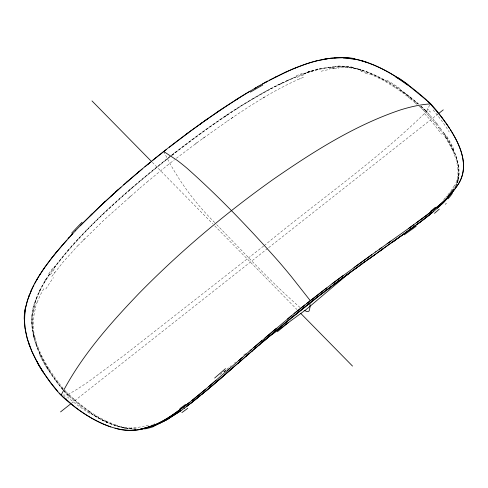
<?xml version="1.0" encoding="UTF-8"?>
<svg xmlns="http://www.w3.org/2000/svg" width="488" height="488" viewBox="0 0 488 488"><rect width="100%" height="100%" fill="white"/><g stroke="black" fill="none" stroke-linecap="round" stroke-linejoin="round"><path stroke-width="0.37" stroke-dasharray="2.44 1.83" d="M454.554 187.746A60.036 43.792 -0.3 0 0 458.714 175.875A60.048 44.243 4.3 0 0 458.933 173.313L458.824 168.903A77.195 56.791 5.7 0 0 458.262 164.968L456.353 157.417M457.665 180.395L458.025 178.889A57.175 41.956 4 0 0 458.629 174.606C459.312 159.631 451.839 145.766 443.848 133.627M458.012 180.267L458.378 178.754M35.209 307.989L37.082 302.365M34.526 304.054L34.733 303.359M34.733 303.359L35.63 300.614M35.514 300.956L36.527 298.174M36.527 298.18L41.523 287.353L48.483 275.757M37.082 302.371L40.547 294.593M421.248 106.335L424.786 109.867L422.108 107.397M429.611 105.158L426.518 111.593M40.547 294.593L44.152 288.03M454.249 185.794L450.65 191.455L446.111 196.926M48.483 275.757L51.887 270.791M49.666 274.445C38.223 290.836 29.164 310.905 33.062 331.321A80.221 69.034 -60.7 0 0 34.087 336.22M49.318 274.201C37.82 290.665 28.731 310.832 32.629 331.346M51.887 270.791L59.444 260.738L67.838 250.606M51.819 276.421L63.111 262.056L77.751 245.787M53.65 268.089L67.686 250.564M53.985 268.339C86.894 224.968 129.058 189.649 171.367 155.861M54.369 267.369L55.199 266.253M54.052 273.396L54.802 272.402M67.789 250.661L73.157 244.335M67.887 250.545C98.222 215.129 134.145 184.928 170.55 155.989M73.535 244.146L78.672 238.547M78.672 238.547L86.907 229.933M445.398 197.695L443.171 200.007M77.751 245.793L104.023 219.996L139.751 188.222M86.907 229.933L102.443 214.598M82.887 240.48L84.613 238.73M263.624 246.062L124.056 355.386L88.243 381.866L77.641 388.936L67.692 394.761L68.637 395.536M102.443 214.598L128.216 191.125M128.96 197.579L130.76 196.011M128.216 191.125L129.265 190.204M129.265 190.204C163.138 161.046 198.457 133.431 236.033 109.172M243.603 355.173L245.415 353.599M131.376 188.374L132.431 187.465M139.751 188.228L146.973 182.079M264.215 245.592C318.17 200.928 376.333 160.845 426.396 111.679L424.621 110.026L424.963 110.068M224.114 371.905L226.414 369.965M146.973 182.079L167.061 165.572M224.114 371.947L225.834 370.514M63.855 390.894C65.483 393.572 70.101 396.884 66.039 393.175M67.692 394.761L68.283 395.725M219.99 374.613L231.245 365.634M234.508 363.029L235.667 362.102M167.067 165.578L174.472 159.728M71.315 403.411L268.052 248.142M268.65 247.672L437.882 114.113M171.136 155.532C204.649 129.656 239.102 104.322 277.129 85.412M171.953 155.398C210.926 125.495 251.198 95.941 296.741 76.756M171.892 155.147L176.083 151.878M176.339 158.283L200.745 139.964L227.414 121.091M195.078 144.112L196.969 142.728M202.642 138.592L204.539 137.219M227.414 121.097C249.728 105.798 272.585 91.024 297.302 79.867M231.251 118.468L233.148 117.181M225.175 116.296L227.335 114.851M236.033 109.166L253.626 98.326M262.617 98.247L264.63 97.045M253.626 98.32L269.949 89.133M270.242 88.798L280.179 83.899M277.221 85.199L296.594 76.36M280.179 83.893L281.552 83.228M281.552 83.228L287.066 80.636M287.066 80.636L300.334 75.073M297.302 79.873L304.957 76.628M299.449 78.928L300.535 78.458M154.867 423.791L152.726 424.658M300.334 75.067L306.501 72.865M303.261 73.792C323.422 65.886 346.504 63.599 366.939 71.785C386.264 78.91 403.399 90.908 418.911 104.273M303.396 74.2C323.459 66.331 346.443 64.044 366.781 72.206C385.673 79.172 402.46 90.823 417.685 103.81M150.615 425.426L151.664 425.054M306.501 72.858L307.318 72.59M310.734 71.498L318.67 69.369M312.046 71.114L313.357 70.742M321.122 71.23L329.363 69.418M322.141 68.607L329.955 67.368M65.819 393.102L65.557 392.645M329.955 67.362L330.663 67.289M330.663 67.283L331.376 67.216M334.127 68.729L338.843 68.344M331.37 67.21L334.975 66.941M62.598 395.073L67.74 395.012M136.152 429.184L125.629 428.305L113.759 425.121M136.311 428.934C119.584 429.013 103.84 421.608 90.127 412.604M134.761 429.147L132.974 429.098M132.968 429.092L129.491 428.818M131.254 428.177L126.063 427.573M124.849 428.11C112.209 425.67 100.473 419.894 89.81 412.817M356.234 68.771L358.826 69.424M121.945 426.756L115.992 425.054M358.826 69.418L361.956 70.321M360.089 70.675L365.695 72.419M360.175 69.79L360.62 69.918M361.199 70.986L362.322 71.315M115.992 425.054L106.329 421.144M366.952 71.986L376.211 75.853L386.307 81.087M111.996 424.395L106.658 422.157A161.278 138.574 -59.3 0 1 93.464 415.056L89.121 412.244M370.124 74.06L382.665 79.977L395.335 87.651M106.329 421.15L98.076 416.795L89.524 411.408M395.335 87.645L402.069 92.378M89.127 412.244L85.589 409.792M89.524 411.408L75.567 400.807M400.093 89.81L405.138 93.446M85.595 409.798L80.941 406.345M401.996 91.152L402.942 91.829M403.491 92.226L404.04 92.628M402.069 92.372L405.528 94.971M405.138 93.44L406.766 94.666M406.766 94.66L408.859 96.27M66.618 398.263L66.63 398.275A1.385 1.19 -64 0 1 66.49 398.153L66.325 397.976M405.528 94.971L408.078 96.953M80.941 406.351L71.559 398.562M408.852 96.258L410.512 97.563M300.132 307.58C270.535 281.838 244.171 252.601 216.672 224.681M410.506 97.551L410.994 97.948M408.078 96.953L410.176 98.631M410.75 97.746L416.734 102.675M410.17 98.625L413.464 101.339M411 99.302L411.415 99.637M413.464 101.339L414.684 102.364M414.678 102.364L415.483 103.053M416.734 102.663L418.832 104.487M75.573 400.807L74.237 399.66M415.483 103.047L417.075 104.432M74.237 399.666L69.961 395.78M426.585 111.282L424.908 109.678M419.04 106.152L421.345 108.238M420.735 106.158L422.108 107.409M420.504 106.274L424.621 110.026M69.345 396.537L71.565 398.568M428.574 109.965L427.964 109.379M424.938 110.044L427.372 112.472M421.345 108.238L423.316 110.068M423.316 110.062L423.645 110.373M69.351 396.543L69.015 396.225M423.639 110.367L424.505 111.215M69.022 396.232L68.686 395.92M425.493 112.161L424.505 111.209M67.734 395.012L68.436 395.683M69.686 395.524L68.96 394.822M427.659 109.08L427.256 108.69M64.367 395.957L64.422 396.012A1.775 1.525 -64 0 1 64.562 396.171A1.385 1.19 -64 0 0 64.684 396.311L65.075 396.72M152.317 162.321L212.646 223.724M214.781 225.895L296.997 309.575M429.971 111.423L429.531 110.953L429.855 111.294M430.69 112.185L430.221 111.685M214.696 222.583C193.889 201.892 176.583 177.992 163.816 151.561M67.057 392.816L68.314 394.164M426.634 113.35L425.951 112.612M66.972 392.73L66.209 391.888M66.295 393.456L67.588 394.865M427.482 112.24L426.75 111.441M427.177 112.569L426.445 111.77M427.878 113.009L428.183 113.35M427.317 114.076L429.477 116.486M428.183 113.338L430.166 115.558M66.045 391.699L64.617 390.077M65.16 392.2L63.958 390.821M429.477 116.479L429.806 116.852M430.166 115.552L432.862 118.694M429.806 116.852L433.015 120.591M63.739 390.174L66.148 392.938M167.841 158.612L167.634 158.319M62.775 389.442L57.499 382.885M63.3 388.527L60.048 384.538M432.862 118.682L437.126 123.946M62.793 389.046C49.971 373.57 38.765 356.002 34.038 336.244M63.373 390.339C50.105 374.54 38.467 356.569 33.611 336.287M433.009 120.585L433.948 121.719M61.598 388.039L61.988 388.509M434.259 122.091L435.18 123.226M435.357 121.707L435.766 122.22M435.638 123.793L439.92 129.363M436.809 123.531L440.469 128.374M59.408 383.727L58.615 382.702M57.505 382.891L55.553 380.292M58.139 382.086L50.16 370.764M438.468 127.429L438.761 127.813M439.92 129.357L445.117 136.835M55.553 380.298L47.397 368.159M440.469 128.362L443.116 132.102M443.116 132.096L446.16 136.701M443.464 132.596L443.805 133.102M444.184 133.328C452.193 145.503 459.69 159.424 458.988 174.448A57.462 42.157 3.4 0 1 458.354 178.748M50.16 370.764L48.751 368.55M445.117 136.829L451.796 148.498M48.58 370.075L49.184 371.026M48.751 368.556L42.663 357.826L38.18 347.816M451.796 148.498L453.01 151.091M452.919 148.877L456.353 157.429M40.04 354.349L36.045 344.302M453.01 151.085L456.231 159.789L457.811 167.713M38.18 347.816L34.892 337.367M36.045 344.308L34.044 337.464M34.892 337.373L33.971 332.944M33.507 335.146L34.044 337.47M33.971 332.95L33.349 328.546M32.623 330.23L32.44 328.912M32.446 328.918L32.141 325.886M457.811 167.707L457.988 170.312A54.296 40.028 1.7 0 1 454.529 185.873M32.141 325.892L32.055 324.618M47.726 367.909A159.204 137.238 -61.6 0 1 39.821 352.818M33.562 335.128A77.195 67.362 -57.7 0 1 32.678 330.211M32.135 324.605A60.048 52.747 -56.3 0 1 32.049 321.275M32.483 321.232A60.036 52.966 -55.6 0 1 35.173 304.195M318.621 69.241A101.156 84.412 9.9 0 1 322.11 68.485M352.848 67.936A60.048 46.006 7.1 0 1 356.277 68.656M361.998 70.223A77.195 58.176 7.4 0 1 367.006 71.913M387.082 80.3A161.278 119.06 8.2 0 1 400.91 89.182M445.44 136.915A159.204 115.327 8.7 0 1 452.882 150.121M458.885 175.894A60.036 44.225 3.4 0 1 455.353 187.996M135.945 429.092A60.048 51.142 -54.7 0 1 134.773 429.092M129.497 428.787A77.195 66.118 -56.6 0 1 124.294 427.976M33.611 328.491A54.302 48.275 -53.8 0 1 35.526 308.05M45.86 289.006A150.542 142.96 -43.9 0 1 53.485 277.599M303.597 74.182A142.624 129.027 19.5 0 1 319.963 68.326M338.648 67.027A54.272 44.231 7.3 0 1 360.522 69.497M365.305 73.157A79.941 57.578 8.6 0 1 369.672 74.768M148.407 425.091A54.278 44.634 -48.5 0 1 142.404 426.628M140.416 426.97A54.278 44.634 -48.5 0 1 131.4 427.512M126.014 427.787A79.941 69.07 -62.1 0 1 121.896 426.921M44.792 281.058A146.418 140.715 -45.2 0 1 46.769 277.879M39.156 291.836A101.156 93.781 -49.6 0 1 40.778 288.567M31.494 321.33A60.036 54.034 -52.8 0 1 34.044 303.951M31.976 324.63A60.048 52.899 -55.8 0 1 31.879 321.293M33.459 335.165A77.195 67.466 -57.3 0 1 32.562 330.242M47.098 368.397A161.284 139.775 -59.7 0 1 39.607 354.623M107.854 422.797A159.204 136.823 -61.4 0 1 93.501 414.989M135.926 429.214A60.048 51.252 -55.3 0 1 134.755 429.208M458.946 173.307A60.048 44.243 3.7 0 1 458.744 175.875M458.324 164.956A77.195 56.828 5.3 0 1 458.842 168.903M446.874 136.481A161.284 117.864 7.3 0 1 453.572 148.742M48.715 273.798A201.55 197.048 -40.8 0 1 53.058 267.662M33.574 336.299A80.374 69.253 -60.5 0 1 32.586 331.358M50.301 274.866A201.056 194.98 -42.8 0 1 54.613 268.796M296.216 75.78A201.849 182.597 21.9 0 1 302.889 73.169M297.137 77.372A202.374 180.993 18.9 0 1 303.78 74.859M424.584 113.631A213.75 146.79 14.1 0 1 441.439 134.249M457.805 180.414A58.92 43.054 1 0 1 455.036 187.801M455.334 188.447A76.775 55.443 -2.2 0 1 455.066 188.947M89.676 413.373A213.848 183.519 -62.8 0 1 67.484 397.031M90.195 412.153A214.256 181.865 -71.6 0 1 69.082 394.694M457.86 180.243A59.292 43.011 -1.2 0 1 456.25 184.69M433.063 109.959A214.159 153.616 9.8 0 1 449.247 132.01M310.569 71.132A146.418 128.96 16.3 0 0 307.147 72.23A146.418 128.96 16.3 0 1 310.569 71.126M352.976 67.338A60.036 47.8 7.5 0 0 334.86 66.24A60.036 47.8 7.5 0 1 352.976 67.332M334.03 68.29A71.834 60.5 8.9 0 0 329.235 68.991A71.834 60.5 8.9 0 1 334.03 68.283M445.501 204.258A150.542 102.297 -10.5 0 0 446.282 203.453A150.542 102.297 -10.5 0 1 445.495 204.252"/><path stroke-width="0.73" d="M25.352 308.745L27.493 300.083M27.493 300.083L32.239 288.268M28.682 296.613L29.347 294.868M30.726 291.556L31.47 289.909M32.239 288.262L33.879 285.01M189.088 402.722C173.496 414.635 156.88 427.409 136.835 430.044C116.174 432.13 96.612 422.34 80.13 410.798A221.332 189.997 -63 0 1 75.189 407.175L61.152 395.103C80.758 356.71 109.629 324.044 139.263 293.123C180.383 251.228 225.493 213.311 273.329 179.316C313.052 151.853 354.447 125.416 400.483 109.91C410.164 106.921 420.162 104.548 430.257 103.907C430.526 104.194 430.794 104.481 431.063 104.767M34.733 283.388L38.4 277.056M36.527 280.204L37.454 278.624M453.95 189.6L453.657 190.088M38.393 277.05L44.341 267.997L51.826 257.926M39.363 275.506L40.339 273.969M453.2 190.82L452.162 192.376M43.34 269.461L44.347 268.004M451.98 192.644L444.025 202.02L433.399 211.707M51.819 257.914L54.058 255.096M54.052 255.09L62.067 245.494M55.181 253.687L57.462 250.924M448.655 196.951L443.348 202.685L438.736 206.839M62.061 245.482L66.795 240.126M447.112 198.451L441.664 204.1M69.198 237.461L67.997 238.791L75.305 230.891M72.468 233.953C52.6 256.31 30.72 280.075 25.04 310.459C21.716 334.426 33.05 357.308 46.177 376.584C50.587 382.97 55.278 389.192 60.603 394.853C61.628 394.914 61.72 396.347 62.983 397.153C77 409.774 92.94 420.68 110.837 426.921M71.62 234.807L72.84 233.496M75.298 230.885L82.698 223.236M80.239 225.731L100.278 206.034L121 187.16M82.856 223.089C133.352 173.069 189.381 128.344 250.002 91.177M90.134 215.775L92.647 213.317M102.828 203.612L105.402 201.215M440.475 205.448L437.23 208.187M110.575 196.469L113.167 194.114M115.772 191.778L118.377 189.454M123.617 184.836L128.905 180.273M227.487 370.361L246.251 354.032M230.007 368.159C212.433 383.342 195.115 398.91 176.168 412.39C158.887 425.164 136.628 435.04 114.979 428.159M238.748 360.559L242.499 357.295M226.639 373.064L241.279 360.333C280.228 326.24 320.22 293.227 362.627 263.502M241.377 360.412L221.003 377.944M223.907 375.601L233.52 367.293M237.607 363.737L249.606 353.269M225.547 374.223L216.77 381.598M245.781 356.636L252.674 350.616M126.252 182.542L142.221 169.019M245.946 354.294L251.271 349.683M219.673 379.261L223.095 376.346M250.008 350.774L261.916 340.526M216.117 380.225L208.406 386.844M251.912 351.323L256.005 347.791M220.954 378.2L215.361 382.812M219.124 379.78L210.511 386.947M349.39 272.945L306.153 309.532L263.538 340.776M253.754 347.541L295.087 312.771L326.612 287.938M255.749 347.962L260.098 344.272M215.434 382.915L216.849 381.701M258.823 345.321L265.082 340.008M214.226 383.952L215.458 382.934M261.897 342.68L264.978 340.051M213.012 384.989L214.537 383.72M211.798 386.02L213.488 384.623M264.984 337.916L276.257 328.381M265.082 340.008L268.058 337.428M266.082 339.154L270.651 335.225M212.433 385.52L209.37 388.088M209.297 387.978L211.377 386.417M270.212 335.646L275.848 330.846M210.322 387.313L189.167 404.564L180.267 411.146M208.15 389.113L209.267 388.21M272.347 333.841L281.051 326.49M206.936 390.144L208.211 389.101M136.866 173.472L139.537 171.233M205.686 389.131L191.9 400.495M207.15 389.991L186.66 406.437M276.617 330.248L290.177 318.932M206.095 390.882L205.625 391.278M433.399 211.713L422.382 220.289M204.393 392.303L201.922 394.359M283.656 324.325L286.261 322.159M431.392 213.158L432.386 212.341M287.548 318.969L291.312 315.864M432.624 212.323L430.63 213.964M144.893 166.786L150.286 162.394L147.583 164.578M289.03 319.927L318.237 296.564M200.684 395.378L193.535 401.154M291.488 317.859L305.897 306.196M294.038 313.644L304.829 304.915M430.532 214.079L422.602 220.283L379.688 251.247M152.976 160.192L155.69 158.039M429.574 214.854L420.113 222.199M155.678 158.02L166.524 149.419M307.214 305.146L312.491 300.986M60.549 411.909L70.717 403.881M438.48 113.643L443.263 109.867M306.446 303.609L333.267 282.9L371.697 254.742M191.357 402.868L192.449 402.008M169.257 147.303L191.137 130.638M313.808 299.949L315.132 298.918M190.265 403.716L191.357 402.862M316.456 297.887L343.552 277.422M320.433 294.819L324.416 291.763M325.746 290.75L331.059 286.718M188.905 404.558L186.617 406.297M332.078 283.784L343.034 275.586M420.808 221.644L394.048 241.102M333.719 284.711L344.65 276.611M186.196 406.815L186.581 406.528M185.647 134.749L188.399 132.693M418.954 223.077L416.612 224.816M415.386 225.731L413.976 226.767M346.84 274.994L349.03 273.384M344.363 276.775L351.22 271.779M184.275 408.243L184.659 407.962M191.15 130.656L207.754 118.669M416.331 222.888C431.795 211.054 448.808 199.812 459.116 182.841C470.09 163.395 458.311 141.026 447.002 124.556M346.84 274.994L347.932 274.189M349.689 272.853L353.336 270.23M412.958 227.518L408.852 230.507M352.348 270.901L359.491 265.765M353.995 267.515L375.87 251.759M356.417 267.991L354.361 269.48M413.702 224.822L379.408 249.246M358.686 266.296L365.012 261.733M405.882 232.648L407.822 231.257M408.334 228.677C426.628 214.818 447.337 202.239 459.483 182.158C469.041 164.822 459.928 144.704 450.29 129.57M361.687 263.984L383.592 248.526M404.07 233.953L404.979 233.307M199.439 124.611L202.209 122.622M368.172 259.464L371.331 257.207M364.731 261.983L377.627 252.717M373.137 255.968L375.235 254.474M400.428 236.564L402.252 235.259M375.559 251.985L381.323 247.88M397.098 238.742L377.456 252.692M397.287 238.748L399.91 236.887M387.082 243.799L390.9 241.09M391.901 242.627L394.28 240.944M204.984 120.646L218.911 110.965M180.828 410.536L165.365 420.522M180.859 410.689L167.353 419.418M179.535 411.652L165.566 420.442M216.117 112.893L221.723 109.074M221.729 109.086L227.359 105.329M227.371 105.347L241.572 96.258M235.881 99.845L238.73 98.051M241.584 96.27L244.433 94.501M244.439 94.513L257.444 86.803M254.51 88.511L255.98 87.663M257.45 86.815L258.921 85.967M258.927 85.973L260.403 85.132M260.409 85.138L266.369 81.844M262.392 84.064C286.529 71.114 312.265 58.176 340.24 57.621C361.193 57.633 380.793 66.886 398.031 78.086M264.88 82.667L267.863 81.038M165.371 420.339L159.783 423.364M269.37 80.252L286.053 71.998M164.48 420.815L154.159 425.682L143.759 428.488M164.468 421.004L162.669 421.943M275.391 77.141L276.897 76.384M161.784 422.199L154.214 425.463L147.51 427.506M159.783 423.358L159.253 423.608M286.06 72.004L292.3 69.247M159.253 423.602L156.349 424.853M292.306 69.253L293.874 68.582M293.88 68.594L297.033 67.301M295.46 67.948L306.653 63.782M156.026 424.981L156.349 424.847M156.026 424.975L155.05 425.365M155.05 425.359L154.074 425.725L154.397 425.603M306.659 63.788L313.357 61.72M313.363 61.726L316.773 60.805M316.773 60.811L330.766 58.2L343.43 57.724M145.088 428.031L146.296 427.781M323.696 59.28L327.186 58.682M141.325 428.836L142.545 428.678M334.408 57.871L336.22 57.761M354.27 58.957C383.44 65.331 408.554 83.454 430.239 103.371C436.504 109.818 444.171 120.005 449.478 128.252M360.662 60.42L366.061 62.049M304.14 310.356L306.97 311.57L308.227 311.539L309.172 310.874L310.057 307.013L309.837 303.109M163.828 151.579L177.01 160.259A143.326 26.999 51.7 0 1 187.075 168.293C219.71 197.262 249.893 228.957 278.788 261.635A143.326 26.999 51.7 0 1 291.47 276.757L310.246 300.602M430.202 103.852L428.19 101.919M407.773 84.869L424.944 98.924M417.46 92.458L417.954 92.866M425.182 99.131L426.695 100.522M427.384 101.162L427.732 101.486M91.994 100.924L151.786 161.778M300.73 313.375L352.519 366.079M431.477 105.219L441.975 117.706M59.28 393.06L61.152 395.103M57.932 391.547L50.325 382.202L43.408 372.429M445.501 122.445L446.862 124.373M37.466 362.645L31.781 351.159L27.285 338.66M28.896 343.759L29.799 346.266M27.285 338.666L25.053 328.186L24.418 319.274M343.424 57.358A59.213 46.11 7.4 0 1 354.355 58.609M398.336 77.824A188.917 137.366 9.1 0 1 408.078 84.644M441.884 117.736A221.332 158.905 9.7 0 1 445.41 122.476M43.511 372.344A186.861 160.851 -62.3 0 1 36.38 360.37M24.644 319.25A59.213 52.228 -56.1 0 1 25.59 308.764M178.504 411.567A146.418 107.183 -44.8 0 1 175.473 413.635M168.616 418.545A101.156 80.685 -47.7 0 1 165.524 420.302M153.964 425.17A60.036 50.032 -51 0 1 144.527 427.866M141.898 428.311A60.036 50.032 -51 0 1 140.581 428.488M24.205 319.298A59.219 52.68 -54.8 0 1 25.108 308.727M43.298 372.521A188.923 162.913 -61.7 0 1 37.326 362.743M395.591 76.891A186.874 135.188 9.4 0 1 407.492 85.071M343.43 58.078A59.219 45.39 7.4 0 1 354.19 59.304M154.196 426.384A60.036 51.069 -54.4 0 1 144.54 428.952M141.856 429.349A60.036 51.069 -54.4 0 1 140.52 429.495M440.81 204.277A146.418 95.422 -11.5 0 1 438.468 206.436M448.338 197.128A101.156 71.315 -5.3 0 1 446.343 199.379M416.124 226.322A488.232 45.128 -33.3 0 1 404.204 234.844M277.367 331.748A656.031 189.466 -42.1 0 1 288.463 322.489M225.493 368.641A488.22 52.228 -40.9 0 1 214.659 378.035M71.632 233.136A488.427 444.562 -53.1 0 1 82.051 222.254M250.423 92.134A488.421 430.282 -68 0 1 262.776 85.01M452.376 193.327A76.775 55.443 -2.2 0 1 448.033 198.872M439.322 209.09A194.212 124.434 -12.8 0 1 434.466 213.335M185.525 404.442A192.412 134.176 -43.7 0 1 179.84 408.633M187.752 408.297A192.986 138.549 -44.1 0 1 181.853 412.604M435.375 207.26A194.834 120.914 -14.3 0 1 430.526 211.328M453.37 188.893A75.957 53.399 -6 0 1 447.526 196.469"/></g></svg>
